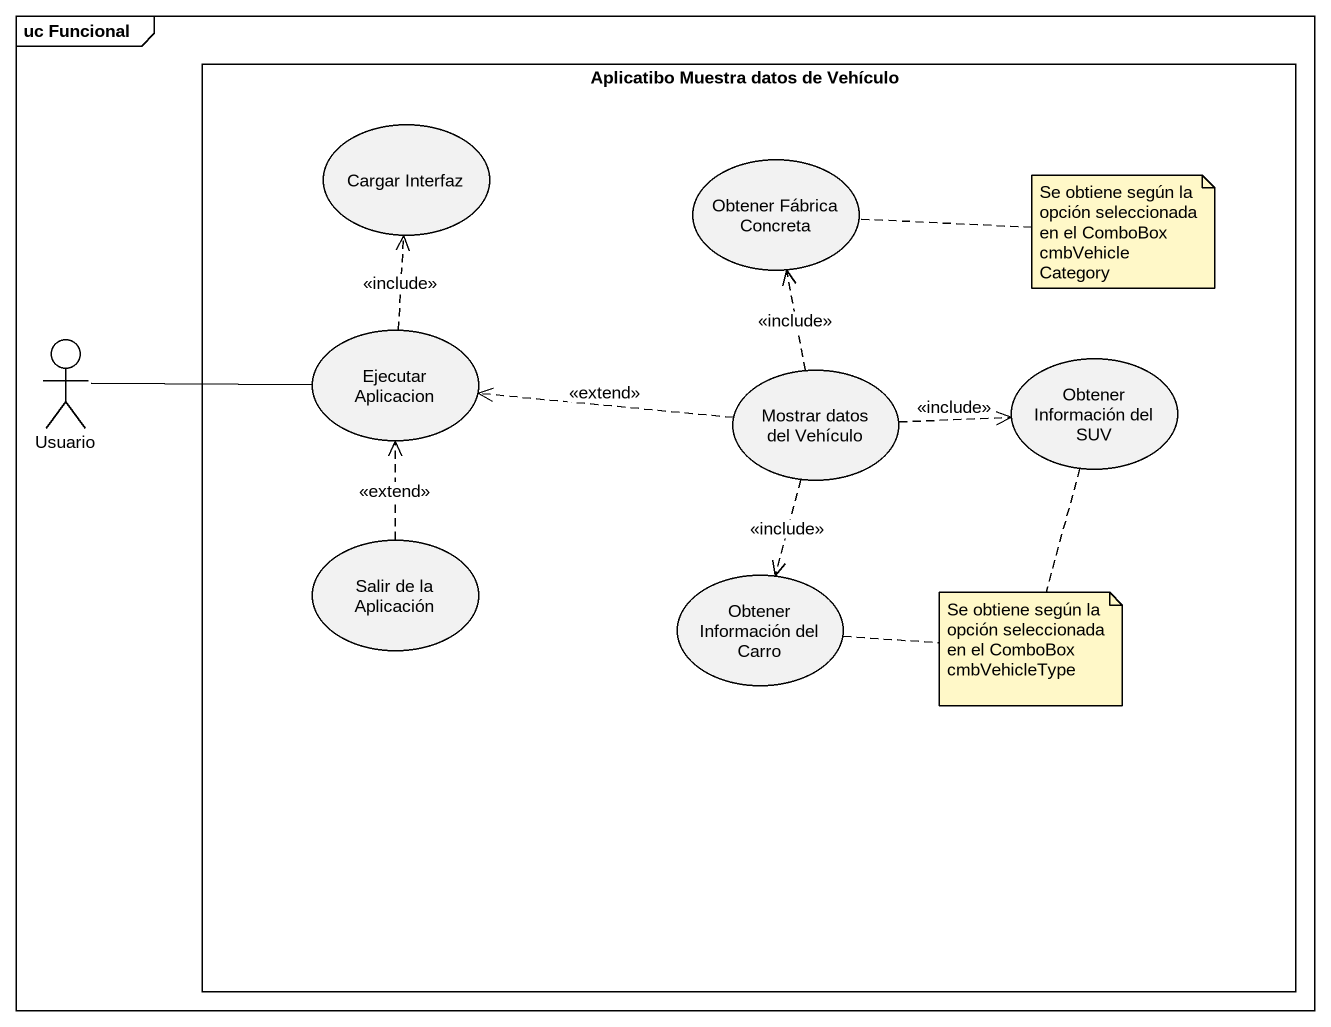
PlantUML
@startuml
mainframe uc Funcional
rectangle "Aplicatibo Muestra datos de Vehículo" as Aplicatibo_Muestra_datos_de {
  usecase "Cargar Interfaz" as Cargar_Interfaz
  usecase "Obtener Fábrica Concreta" as Obtener_Fábrica_Concreta
  usecase "Ejecutar Aplicacion" as Ejecutar_Aplicacion
  usecase "Obtener Información del SUV" as Obtener_Información_del_SUV
  usecase "Mostrar datos del Vehículo" as Mostrar_datos_del_Vehículo
  usecase "Salir de la Aplicación" as Salir_de_la_Aplicación
  usecase "Obtener Información del Carro" as Obtener_Información_del
}
actor Usuario
Usuario -right- Ejecutar_Aplicacion
Ejecutar_Aplicacion .up.> Cargar_Interfaz : <<include>>
Mostrar_datos_del_Vehículo .up.> Obtener_Fábrica_Concreta : <<include>>
Mostrar_datos_del_Vehículo .left.> Ejecutar_Aplicacion : <<extend>>
Mostrar_datos_del_Vehículo .right.> Obtener_Información_del_SUV : <<include>>
Mostrar_datos_del_Vehículo ..> Obtener_Información_del : <<include>>
Salir_de_la_Aplicación .up.> Ejecutar_Aplicacion : <<extend>>
note right of Obtener_Fábrica_Concreta : Se obtiene según la opción seleccionada en el ComboBox cmbVehicleCategory
note as N2
  Se obtiene según la opción seleccionada en el ComboBox cmbVehicleType
end note
N2 .. Obtener_Información_del_SUV
N2 .. Obtener_Información_del
@enduml
